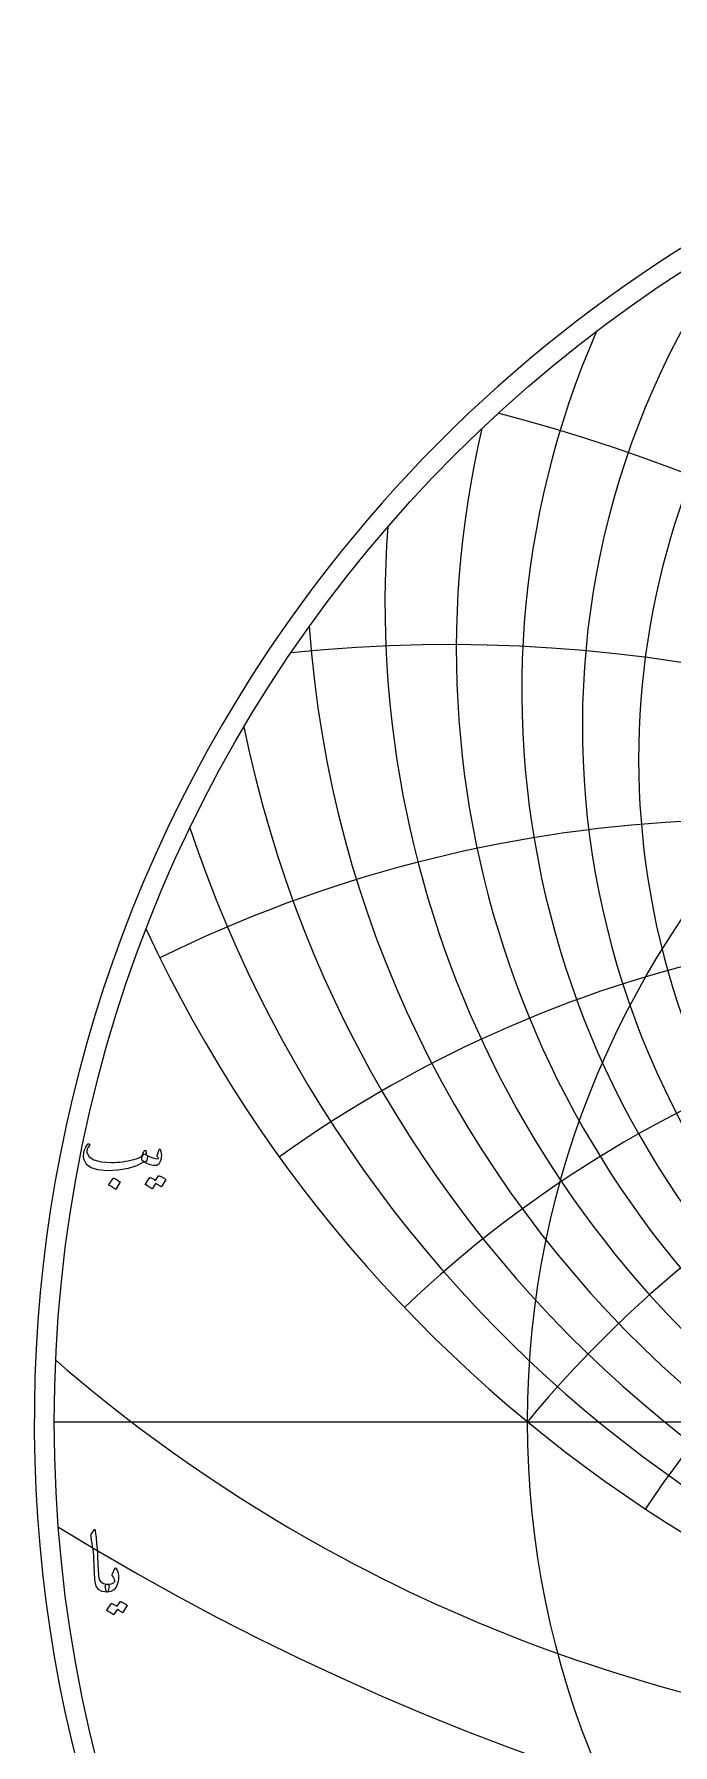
# Model space of a CAD drawing. Header units: millimetres. Extents: x -75 to 75, y -75 to 77.
# Drawn here: x -75.3 to -40.7, y -17.5 to 75.3 of the extents above; entities that cross this region are included whole.
import ezdxf

# ---------------------------------------------------------------- set-up
doc = ezdxf.new("R2010")
doc.units = ezdxf.units.MM
for name, color, linetype in [('CUT_OUTER', 1, 'Continuous'), ('ENGRAVE', 7, 'Continuous'), ('ENGRAVE_FINE', 8, 'Continuous'), ('TEXT', 5, 'Continuous')]:
    doc.layers.add(name, color=color, linetype=linetype)

msp = doc.modelspace()

# ---------------------------------------------------------------- linework, layer by layer
at = {"layer": 'CUT_OUTER'}
for centre, radius, start, end in [((-0.0002, -0.0002), 75.3374, 146.249794, 87.803295), ((-0.0008, 0.0009), 75.3363, 92.195935, 146.250222)]:
    msp.add_arc(centre, radius, start, end, dxfattribs=at)
at = {"layer": 'ENGRAVE'}
msp.add_lwpolyline([(-74.25, 0), (74.25, 0)], dxfattribs=at)
for radius in [74.25, 48.6033]:
    msp.add_circle((0, 0), radius, dxfattribs=at)
for centre, radius, start, end in [((0, 41.9081), 52.4609, 166.792716, 13.207284), ((0, 58.9605), 76.4108, 204.957309, 335.042691), ((0, -40.0654), 62.9882, 39.5, 140.5), ((0, -40.0654), 62.9882, 39.5, 140.5), ((-18.1852, 67.8681), 85.4345, 229.053602, 264.206081)]:
    msp.add_arc(centre, radius, start, end, dxfattribs=at)
at = {"layer": 'ENGRAVE_FINE'}
for centre, radius, start, end in [((0, 35.9637), 42.5783, 128.198787, 51.801213), ((0, 37.7129), 45.6285, 144.288823, 35.711177), ((0, 39.6822), 48.9098, 156.525951, 23.474049), ((-75.0664, -40.0654), 97.9923, 14.890295, 75.294401), ((-75.0664, -40.0654), 97.9923, 14.890295, 75.294401), ((0, 44.4359), 56.3291, 175.812491, 4.187509), ((0, 47.3222), 60.573, 183.955057, 356.044943), ((-52.8534, -40.0654), 82.2253, 19.0088, 95.984628), ((-52.8534, -40.0654), 82.2253, 19.0088, 95.984628), ((0, 50.6389), 65.2668, 191.439388, 348.560612), ((-36.3663, -40.0654), 72.7325, 23.421962, 116.247536), ((-36.3663, -40.0654), 72.7325, 23.421962, 116.247536), ((0, 54.4781), 70.505, 198.407495, 341.592505), ((-22.9258, -40.0654), 67.0307, 28.223449, 125.706351), ((-22.9258, -40.0654), 67.0307, 28.223449, 125.706351), ((-11.1065, -40.0654), 63.9599, 33.531699, 133.669457), ((-11.1065, -40.0654), 63.9599, 33.531699, 133.669457), ((11.1065, -40.0654), 63.9599, 46.330543, 146.468301), ((11.1065, -40.0654), 63.9599, 46.330543, 146.468301), ((0, 114.6681), 141.3327, 238.413062, 301.586938)]:
    msp.add_arc(centre, radius, start, end, dxfattribs=at)
at = {"layer": 'TEXT'}
for points in [[(-69.2911, 14.5054), (-69.2865, 14.5031), (-69.2823, 14.5007), (-69.2783, 14.4984), (-69.2747, 14.4961), (-69.271, 14.4934), (-69.2671, 14.4902), (-69.2628, 14.4864), (-69.2583, 14.482), (-69.2205, 14.4375), (-69.2056, 14.3743), (-69.2135, 14.2923), (-69.2442, 14.1916), (-69.2726, 14.1304), (-69.3016, 14.0921), (-69.3312, 14.0766), (-69.3613, 14.0839), (-69.3766, 14.0912), (-69.3894, 14.0944), (-69.4, 14.0935), (-69.4082, 14.0886), (-69.7923, 13.8784), (-70.2513, 13.7302), (-70.7852, 13.6442), (-71.3941, 13.6202), (-71.8865, 13.6623), (-72.2583, 13.7747), (-72.5095, 13.9574), (-72.64, 14.2103), (-72.6602, 14.3298), (-72.6646, 14.4492), (-72.6532, 14.5687), (-72.626, 14.6881), (-72.5888, 14.7938), (-72.5429, 14.8907), (-72.4881, 14.9788), (-72.4246, 15.0581), (-72.4126, 15.0681), (-72.4, 15.0745), (-72.3868, 15.0774), (-72.3731, 15.0769), (-72.3602, 15.0713), (-72.3496, 15.064), (-72.3415, 15.0549), (-72.3356, 15.0441), (-72.333, 15.0335), (-72.3344, 15.0207), (-72.34, 15.0054), (-72.3496, 14.9879), (-72.4176, 14.8883), (-72.4621, 14.7911), (-72.4831, 14.6963), (-72.4808, 14.6038), (-72.3696, 14.3719), (-72.1108, 14.2057), (-71.7044, 14.105), (-71.1506, 14.0698), (-70.9985, 14.0722), (-70.8467, 14.0792), (-70.6952, 14.0909), (-70.544, 14.1073), (-70.394, 14.1284), (-70.246, 14.1541), (-70.1001, 14.1846), (-69.9562, 14.2197), (-69.8166, 14.2595), (-69.7021, 14.2993), (-69.6128, 14.3392), (-69.5487, 14.379), (-69.524, 14.4), (-69.5013, 14.4258), (-69.4806, 14.4562), (-69.462, 14.4914), (-69.4446, 14.5306), (-69.4275, 14.5733), (-69.4107, 14.6196), (-69.3941, 14.6694), (-69.3877, 14.6846), (-69.3777, 14.6975), (-69.3643, 14.708), (-69.3473, 14.7162), (-69.3291, 14.7206), (-69.3122, 14.7197), (-69.2964, 14.7136), (-69.2817, 14.7022), (-69.27, 14.6863), (-69.263, 14.667), (-69.2606, 14.6442), (-69.263, 14.6178)], [(-69.4316, 14.1307), (-69.4825, 14.179), (-69.5089, 14.2396), (-69.5106, 14.3125), (-69.4878, 14.3977), (-69.4383, 14.4741), (-69.393, 14.5207), (-69.3517, 14.5373), (-69.3145, 14.5242), (-69.1389, 14.4079), (-68.9632, 14.3263), (-68.7876, 14.2791), (-68.6119, 14.2666), (-68.6058, 14.2677), (-68.6014, 14.2712), (-68.5987, 14.2771), (-68.5979, 14.2853), (-68.6023, 14.3008), (-68.6154, 14.3239), (-68.6374, 14.3547), (-68.6681, 14.393), (-68.674, 14.4047), (-68.6775, 14.4164), (-68.6787, 14.4281), (-68.6775, 14.4399), (-68.5651, 14.763), (-68.5598, 14.7753), (-68.5534, 14.7841), (-68.5458, 14.7894), (-68.537, 14.7911), (-68.5282, 14.7897), (-68.5206, 14.7853), (-68.5141, 14.778), (-68.5089, 14.7677), (-68.4737, 14.6626), (-68.4527, 14.5581), (-68.4456, 14.4542), (-68.4527, 14.3509), (-68.4755, 14.2223), (-68.5065, 14.1178), (-68.5458, 14.0373), (-68.5932, 13.9808), (-68.6292, 13.9498), (-68.6623, 13.927), (-68.6924, 13.9123), (-68.7196, 13.9059), (-68.8766, 13.9024), (-69.0475, 13.9387), (-69.2325, 14.0148), (-69.4316, 14.1307)], [(-71.0663, 13.2033), (-71.0604, 13.2092), (-71.0522, 13.2127), (-71.0417, 13.2139), (-71.0288, 13.2127), (-70.9378, 13.1758), (-70.852, 13.1307), (-70.7715, 13.0774), (-70.6962, 13.016), (-70.6889, 13.0066), (-70.6857, 12.9972), (-70.6866, 12.9879), (-70.6916, 12.9785), (-70.9117, 12.6225), (-70.9199, 12.614), (-70.9304, 12.612), (-70.9433, 12.6164), (-70.9585, 12.6272), (-70.9717, 12.6366), (-70.9925, 12.6506), (-71.0209, 12.6694), (-71.0569, 12.6928), (-71.1011, 12.7209), (-71.1541, 12.7537), (-71.2159, 12.7911), (-71.2864, 12.8333), (-71.2958, 12.8403), (-71.3005, 12.8473), (-71.3005, 12.8544), (-71.2958, 12.8614)], [(-68.5979, 13.3345), (-68.592, 13.3403), (-68.5838, 13.3438), (-68.5733, 13.345), (-68.5604, 13.3438), (-68.5143, 13.3266), (-68.4696, 13.3075), (-68.4265, 13.2867), (-68.3848, 13.2642), (-68.3442, 13.2396), (-68.3045, 13.2127), (-68.2658, 13.1834), (-68.2278, 13.1518), (-68.2205, 13.1421), (-68.2173, 13.1319), (-68.2182, 13.1211), (-68.2232, 13.1096), (-68.448, 12.7537), (-68.4541, 12.749), (-68.4632, 12.749), (-68.4752, 12.7537), (-68.4901, 12.763), (-68.5004, 12.7717), (-68.5171, 12.7835), (-68.5402, 12.7986), (-68.5698, 12.8169), (-68.6061, 12.8387), (-68.6494, 12.8643), (-68.6997, 12.8937), (-68.7571, 12.927), (-68.9351, 12.6506), (-68.9433, 12.6421), (-68.9538, 12.6401), (-68.9667, 12.6445), (-68.9819, 12.6553), (-68.9951, 12.6647), (-69.0159, 12.6787), (-69.0443, 12.6975), (-69.0803, 12.7209), (-69.1245, 12.749), (-69.1775, 12.7818), (-69.2393, 12.8192), (-69.3098, 12.8614), (-69.3171, 12.8684), (-69.3204, 12.8754), (-69.3195, 12.8825), (-69.3145, 12.8895), (-69.085, 13.2314), (-69.0791, 13.2373), (-69.0709, 13.2408), (-69.0604, 13.242), (-69.0475, 13.2408), (-69.0083, 13.2281), (-68.9702, 13.2133), (-68.9334, 13.1964), (-68.8976, 13.1776), (-68.8631, 13.1569), (-68.8297, 13.1348), (-68.7975, 13.1112), (-68.7665, 13.0862)], [(-72.0977, -5.8719), (-72.0886, -5.8578), (-72.0801, -5.8485), (-72.0722, -5.8438), (-72.0649, -5.8438), (-72.0538, -5.8499), (-72.0438, -5.8684), (-72.035, -5.8991), (-72.0274, -5.9422), (-71.9888, -6.292), (-71.9572, -6.6155), (-71.9326, -6.9126), (-71.915, -7.1834), (-71.9037, -7.4149), (-71.8933, -7.6225), (-71.8838, -7.806), (-71.8752, -7.9656), (-71.8677, -8.1011), (-71.8617, -8.2127), (-71.8572, -8.3002), (-71.8541, -8.3637), (-71.8126, -8.554), (-71.7206, -8.6939), (-71.5784, -8.7835), (-71.3857, -8.8227), (-71.3322, -8.8368), (-71.2979, -8.8696), (-71.283, -8.9211), (-71.2874, -8.9914), (-71.3093, -9.102), (-71.333, -9.1811), (-71.3585, -9.2285), (-71.3857, -9.2443), (-71.6568, -9.2086), (-71.8565, -9.1014), (-71.9847, -8.9229), (-72.0415, -8.6729), (-72.0504, -8.5533), (-72.0585, -8.4334), (-72.0656, -8.3132), (-72.0719, -8.1928), (-72.0776, -8.072), (-72.083, -7.9509), (-72.0882, -7.8296), (-72.093, -7.708), (-72.1018, -7.476), (-72.1141, -7.2671), (-72.1299, -7.0814), (-72.1492, -6.9187), (-72.172, -6.7626), (-72.1984, -6.5961), (-72.2282, -6.4195), (-72.2616, -6.2326), (-72.266, -6.1989), (-72.2651, -6.1682), (-72.259, -6.1403), (-72.2476, -6.1155)], [(-71.1047, -8.256), (-70.9736, -7.9656), (-70.9542, -7.9337), (-70.9337, -7.9223), (-70.9121, -7.9313), (-70.8892, -7.9609), (-70.8471, -8.0495), (-70.8143, -8.1418), (-70.7909, -8.238), (-70.7768, -8.338), (-70.7724, -8.4423), (-70.778, -8.5517), (-70.7935, -8.666), (-70.819, -8.7853), (-70.8966, -8.9861), (-71.0169, -9.1295), (-71.1799, -9.2156), (-71.3857, -9.2443), (-71.4094, -9.2294), (-71.4337, -9.1846), (-71.4586, -9.1099), (-71.4841, -9.0054), (-71.4914, -8.9495), (-71.4899, -8.9035), (-71.4797, -8.8675), (-71.4607, -8.8415), (-71.4455, -8.8315), (-71.4279, -8.8251), (-71.408, -8.8221), (-71.3857, -8.8227), (-71.256, -8.8186), (-71.1433, -8.7923), (-71.0476, -8.7437), (-70.9689, -8.6729), (-70.9654, -8.6673), (-70.9642, -8.66), (-70.9654, -8.6509), (-70.9689, -8.6401), (-70.9873, -8.5739), (-71.0145, -8.5066), (-71.0505, -8.4381), (-71.0953, -8.3684), (-71.11, -8.3421), (-71.1164, -8.3145), (-71.1147, -8.2858), (-71.1047, -8.256)], [(-70.6878, -9.7736), (-70.682, -9.7677), (-70.6738, -9.7642), (-70.6632, -9.763), (-70.6504, -9.7642), (-70.6043, -9.7815), (-70.5596, -9.8005), (-70.5164, -9.8213), (-70.4747, -9.8438), (-70.4342, -9.8684), (-70.3945, -9.8953), (-70.3557, -9.9246), (-70.3178, -9.9562), (-70.3105, -9.9659), (-70.3073, -9.9761), (-70.3081, -9.987), (-70.3131, -9.9984), (-70.538, -10.3544), (-70.5441, -10.359), (-70.5532, -10.359), (-70.5652, -10.3544), (-70.5801, -10.345), (-70.5904, -10.3364), (-70.607, -10.3245), (-70.6302, -10.3094), (-70.6597, -10.2911), (-70.696, -10.2693), (-70.7394, -10.2437), (-70.7897, -10.2143), (-70.8471, -10.1811), (-71.0251, -10.4574), (-71.0333, -10.4659), (-71.0438, -10.4679), (-71.0567, -10.4636), (-71.0719, -10.4527), (-71.0851, -10.4434), (-71.1059, -10.4293), (-71.1343, -10.4106), (-71.1703, -10.3871), (-71.2145, -10.359), (-71.2675, -10.3263), (-71.3292, -10.2888), (-71.3998, -10.2466), (-71.4071, -10.2396), (-71.4103, -10.2326), (-71.4094, -10.2256), (-71.4045, -10.2185), (-71.175, -9.8766), (-71.1691, -9.8708), (-71.1609, -9.8672), (-71.1504, -9.8661), (-71.1375, -9.8672), (-71.0983, -9.88), (-71.0602, -9.8948), (-71.0233, -9.9116), (-70.9876, -9.9305), (-70.9531, -9.9511), (-70.9197, -9.9732), (-70.8875, -9.9968), (-70.8565, -10.0218)]]:
    msp.add_lwpolyline(points, close=True, dxfattribs=at)

doc.saveas('drawing.dxf')
